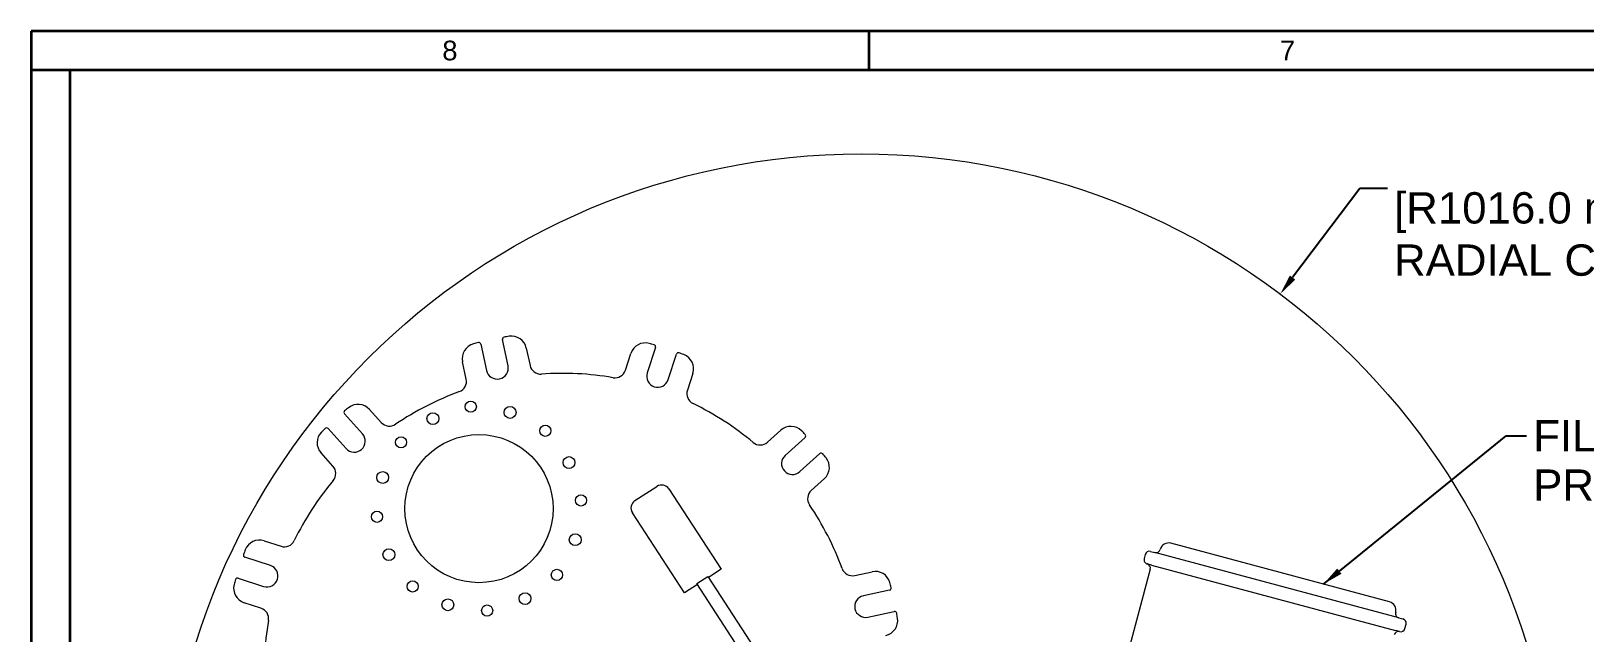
# Model space of a CAD drawing. Header units: inches. Extents: x 15 to 402, y 6 to 258.
# Drawn here: x 15 to 104.2, y 223.4 to 258 of the extents above; entities that cross this region are included whole.
import ezdxf

# ---------------------------------------------------------------- set-up
doc = ezdxf.new("R2010")
doc.units = ezdxf.units.IN
doc.header["$LTSCALE"] = 12
doc.header["$MEASUREMENT"] = 0
doc.layers.get('0').update_dxf_attribs({"lineweight": 25})
for name, color, linetype, lineweight in [('Border', 7, 'Continuous', 35), ('Dimension (ANSI)', 7, 'Continuous', 25), ('Symbol (ANSI)', 7, 'Continuous', 25), ('Visible', 7, 'Continuous', 18)]:
    doc.layers.add(name, color=color, linetype=linetype, lineweight=lineweight)
doc.styles.add('MEMCOR Medium', font='arial.ttf')
doc.styles.add('Standard A-B-C', font='arial.ttf')
doc.dimstyles.new('Default (ANSI)', dxfattribs={"dimscale": 12, "dimtxt": 0.15, "dimasz": 0.098425, "dimexe": 0.125, "dimexo": 0.0625, "dimgap": 0.031496, "dimtad": 0, "dimtih": 1, "dimtoh": 1, "dimdec": 4, "dimrnd": 1e-08, "dimzin": 3, "dimdsep": 46, "dimlunit": 5, "dimtxsty": 'MEMCOR Medium', "dimcen": 0.09, "dimdle": 0.393701, "dimclrd": 256, "dimclre": 256, "dimclrt": 256, "dimadec": 0, "dimazin": 1, "dimtfac": 0.8, "dimtofl": 0, "dimtmove": 0, "dimatfit": 3, "dimfxl": 1, "dimfrac": 1, "dimtolj": 1, "dimtzin": 4, "dimlwd": -1, "dimlwe": -1, "dimarcsym": 0})
doc.dimstyles.new('Default (ANSI)$7', dxfattribs={"dimscale": 12, "dimtxt": 0.15, "dimasz": 0.098425, "dimexe": 0.125, "dimexo": 0.0625, "dimgap": 0.031496, "dimtad": 0, "dimtih": 1, "dimtoh": 1, "dimdec": 4, "dimrnd": 1e-08, "dimzin": 3, "dimdsep": 46, "dimlunit": 5, "dimtxsty": 'MEMCOR Medium', "dimcen": 0.09, "dimdle": 0.393701, "dimclrd": 256, "dimclre": 256, "dimclrt": 256, "dimadec": 0, "dimazin": 1, "dimtfac": 0.8, "dimtofl": 0, "dimtmove": 0, "dimatfit": 3, "dimfxl": 1, "dimfrac": 1, "dimtolj": 1, "dimtzin": 4, "dimlwd": -1, "dimlwe": -1, "dimarcsym": 0})

# ---------------------------------------------------------------- blocks, each defined once
blk = doc.blocks.new('Borders 22x34_D')
at = {"layer": 'Border'}
for p, q in [((33.5, 21.5), (1.25, 21.5)), ((1.25, 21.5), (1.25, 0.5)), ((5.2578, 21.5), (5.2578, 21.3125)), ((33.3125, 21.3125), (1.25, 21.3125)), ((1.4375, 0.5), (1.4375, 21.3125))]:
    blk.add_line(p, q, dxfattribs=at)
at = {"layer": 'Border', "char_height": 0.094, "attachment_point": 5, "style": 'Standard A-B-C'}
for s, insert in [('\\fArial|b0|i0;{\\H0.0940;8}', (3.2539, 21.4062)), ('\\fArial|b0|i0;{\\H0.0940;7}', (7.2617, 21.4069))]:
    blk.add_mtext(s, dxfattribs=dict(at, insert=insert))
blk = doc.blocks.new('*D25')
at = {"layer": 'Defpoints', "color": 0, "transparency": 16777216}
for p in [(86.719, 242.894), (62.656, 210.942)]:
    blk.add_point(p, dxfattribs=at)
at = {"layer": 'Dimension (ANSI)', "transparency": 16777216}
for p, q in [((91.29, 248.964), (87.429, 243.838)), ((92.877, 248.964), (91.29, 248.964))]:
    blk.add_line(p, q, dxfattribs=at)
blk.add_solid([(87.272, 243.956), (87.587, 243.719), (86.719, 242.894)], dxfattribs=at)
at = {"layer": 'Dimension (ANSI)', "transparency": 16777216, "char_height": 1.8, "attachment_point": 4, "style": 'MEMCOR Medium'}
for s, insert in [('\\A1; \\fArial|b0|i0;R40 in', (108.755, 250.261)), ('\\A1;[R1016.0 mm]{\\P\\fArial|b0|i0;RADIAL CLEARANCE REQUIRED}', (93.255, 246.096))]:
    blk.add_mtext(s, dxfattribs=dict(at, insert=insert))

msp = doc.modelspace()

# ---------------------------------------------------------------- linework, layer by layer
at = {"layer": 'Visible'}
for p, q in [((40.8282, 240.01137), (41.15075, 238.50504)), ((42.38282, 238.76886), (42.06028, 240.27519)), ((43.43241, 239.78937), (43.64599, 238.79192)), ((49.12283, 238.51314), (49.43659, 239.48375)), ((50.85096, 239.82773), (50.37713, 238.36194)), ((51.57604, 237.97438), (52.04987, 239.44017)), ((39.98889, 238.00884), (39.77531, 239.00629)), ((52.99527, 238.33337), (52.68151, 237.36276)), ((34.02402, 234.8603), (32.99152, 236.00354)), ((34.42273, 236.26888), (35.10643, 235.51185)), ((32.05642, 235.15903), (33.08892, 234.01579)), ((57.28519, 234.38291), (58.04223, 235.06661)), ((59.4391, 234.65731), (58.29585, 233.62482)), ((32.33083, 233.00513), (31.64713, 233.76216)), ((59.14036, 232.68972), (60.28361, 233.72222)), ((60.54895, 232.29101), (59.79191, 231.60731)), ((49.67148, 231.02243), (50.92892, 231.84027)), ((49.67148, 231.02243), (50.92892, 231.84027)), ((51.62068, 231.69373), (54.61942, 227.08315)), ((51.62068, 231.69373), (54.61942, 227.08315)), ((52.5237, 225.72008), (49.52495, 230.33067)), ((52.5237, 225.72008), (49.52495, 230.33067)), ((28.38037, 228.71521), (29.35098, 228.40145)), ((92.9955, 225.20973), (80.43847, 228.57437)), ((28.73936, 227.29598), (27.27357, 227.76981)), ((78.97224, 227.93197), (78.90754, 227.69049)), ((79.27843, 228.10875), (79.51991, 228.04404)), ((93.52583, 224.29117), (79.51991, 228.04404)), ((53.21904, 226.25583), (53.84775, 226.66475)), ((53.84775, 226.66475), (62.43412, 213.46318)), ((54.61942, 227.08315), (53.88592, 226.60607)), ((54.61942, 227.08315), (53.88592, 226.60607)), ((62.2889, 226.72484), (63.28635, 226.93842)), ((79.26109, 227.07812), (77.57877, 220.7996)), ((79.32579, 227.3196), (79.08431, 227.3843)), ((79.32579, 227.3196), (93.33172, 223.56672)), ((26.88601, 226.5709), (28.3518, 226.09706)), ((53.2572, 226.19715), (52.5237, 225.72008)), ((53.2572, 226.19715), (52.5237, 225.72008)), ((61.6646, 213.27074), (53.21904, 226.25583)), ((64.29144, 225.88553), (62.78511, 225.56299)), ((28.2006, 224.84276), (27.22998, 225.15652)), ((63.04893, 224.33091), (64.55526, 224.65346)), ((93.52583, 224.29117), (93.76731, 224.22646)), ((93.5732, 223.50202), (93.33172, 223.56672)), ((93.87939, 223.6788), (93.94409, 223.92028))]:
    msp.add_line(p, q, dxfattribs=at)
for centre, radius in [((62.65597, 210.94167), 40), ((40.24624, 236.42145), 0.321), ((42.50209, 236.09084), 0.3405), ((38.07182, 235.73543), 0.3405), ((36.24281, 234.37402), 0.321), ((40.71595, 230.56523), 4.255), ((44.52474, 235.03838), 0.321), ((45.88615, 233.20937), 0.3405), ((35.19039, 232.3515), 0.3405), ((46.57217, 231.03495), 0.321), ((34.85974, 230.09552), 0.321), ((46.24147, 228.77906), 0.3405), ((35.54576, 227.9211), 0.3405), ((45.1891, 226.75645), 0.321), ((36.90717, 226.09209), 0.321), ((43.36009, 225.39504), 0.3405), ((38.92978, 225.03972), 0.3405), ((41.18567, 224.70902), 0.321)]:
    msp.add_circle(centre, radius, dxfattribs=at)
for centre, radius, start, end in [((40.62603, 239.18845), 0.87, 105.1646417, 192.086051), ((45.4969, 221.21684), 19.49, 104.3050794, 105.1646417), ((40.71086, 239.98625), 0.12, 12.086051, 104.3050794), ((42.17762, 240.30032), 0.12, 99.8670227, 192.086051), ((45.4969, 221.21684), 19.49, 99.0074604, 99.8670227), ((42.5817, 239.60721), 0.87, 12.086051, 99.0074604), ((50.26441, 239.21615), 0.87, 75.1646417, 162.086051), ((45.4969, 221.21684), 19.49, 74.3050794, 75.1646417), ((50.73678, 239.86464), 0.12, 342.086051, 74.3050794), ((52.16406, 239.40326), 0.12, 69.8670227, 162.086051), ((45.4969, 221.21684), 19.49, 69.0074604, 69.8670227), ((52.16745, 238.60097), 0.87, 342.086051, 69.0074604), ((41.76679, 238.63695), 0.63, 192.086051, 12.086051), ((44.26203, 238.92383), 0.63, 192.086051, 273.9893013), ((45.4969, 221.21684), 17.12, 80.1828008, 93.9893013), ((48.52337, 238.70692), 0.63, 260.1828008, 342.086051), ((50.97658, 238.16816), 0.63, 162.086051, 342.0860498), ((39.37286, 237.87693), 0.63, 290.1828008, 12.086051), ((53.28097, 237.16898), 0.63, 162.086051, 243.9893013), ((33.77707, 235.68577), 0.87, 42.086051, 129.0074604), ((45.4969, 221.21684), 17.12, 110.1828008, 123.9893013), ((45.4969, 221.21684), 17.12, 50.1828008, 63.9893013), ((33.08057, 236.08397), 0.12, 129.8670227, 222.086051), ((45.4969, 221.21684), 19.49, 129.0074604, 129.8670227), ((32.29279, 234.34528), 0.87, 135.1646417, 222.086051), ((45.4969, 221.21684), 19.49, 134.3050794, 135.1646417), ((31.96737, 235.07861), 0.12, 42.086051, 134.3050794), ((33.55647, 234.43804), 0.63, 222.086051, 42.086051), ((35.57397, 235.93411), 0.63, 222.086051, 303.9893013), ((58.62534, 234.42094), 0.87, 45.1646417, 132.086051), ((45.4969, 221.21684), 19.49, 44.3050794, 45.1646417), ((59.35867, 234.74637), 0.12, 312.086051, 44.3050794), ((56.86294, 234.85046), 0.63, 230.1828008, 312.086051), ((60.36404, 233.63316), 0.12, 39.8670227, 132.086051), ((31.86328, 232.58288), 0.63, 320.1828008, 42.086051), ((58.71811, 233.15727), 0.63, 132.086051, 312.086051), ((45.4969, 221.21684), 19.49, 39.0074604, 39.8670227), ((59.96583, 232.93667), 0.87, 312.086051, 39.0074604), ((45.4969, 221.21684), 17.12, 140.1828008, 153.9893013), ((51.20153, 231.42112), 0.5, 33.0401549, 123.0401549), ((51.20153, 231.42112), 0.5, 33.0401549, 123.0401549), ((60.21417, 231.13976), 0.63, 132.086051, 213.9893013), ((49.9441, 230.60328), 0.5, 123.0401549, 213.0401549), ((49.9441, 230.60328), 0.5, 123.0401549, 213.0401549), ((45.4969, 221.21684), 17.12, 20.1828008, 33.9893013), ((28.11276, 227.88738), 0.87, 72.086051, 159.0074604), ((29.54476, 229.0009), 0.63, 252.086051, 333.9893013), ((80.30906, 228.09141), 0.5, 75, 165), ((27.31048, 227.88399), 0.12, 159.8670227, 252.086051), ((45.4969, 221.21684), 19.49, 159.0074604, 159.8670227), ((79.14902, 227.62579), 0.25, 165, 255), ((79.21372, 227.86727), 0.25, 75, 165), ((79.58461, 228.28553), 0.25, 255, 345), ((28.54558, 226.69652), 0.63, 252.086051, 72.086051), ((62.15699, 227.34088), 0.63, 200.1828008, 282.086051), ((63.46852, 226.08771), 0.87, 15.1646417, 102.086051), ((79.01961, 227.14282), 0.25, 345, 75), ((27.49759, 225.98434), 0.87, 165.1646417, 252.086051), ((45.4969, 221.21684), 19.49, 164.3050794, 165.1646417), ((26.8491, 226.45671), 0.12, 72.086051, 164.3050794), ((64.26631, 226.00287), 0.12, 282.086051, 14.3050794), ((45.4969, 221.21684), 19.49, 14.3050794, 15.1646417), ((28.00682, 224.24331), 0.63, 350.1828008, 72.086051), ((62.91702, 224.94695), 0.63, 102.086051, 282.086051), ((92.86609, 224.72676), 0.5, 345, 75), ((45.4969, 221.21684), 17.12, 170.1828008, 183.9893013), ((63.88728, 224.13204), 0.87, 282.086051, 9.0074604), ((64.58038, 224.53612), 0.12, 9.8670227, 102.086051), ((45.4969, 221.21684), 19.49, 9.0074604, 9.8670227), ((93.59054, 224.53265), 0.25, 165, 255), ((93.70261, 223.98498), 0.25, 345, 75), ((93.5085, 223.26054), 0.25, 75, 165), ((93.6379, 223.7435), 0.25, 255, 345)]:
    msp.add_arc(centre, radius, start, end, dxfattribs=at)

# ---------------------------------------------------------------- block references
at = {"xscale": 12, "yscale": 12, "zscale": 12}
msp.add_blockref('Borders 22x34_D', (0, 0), dxfattribs=at)

# ---------------------------------------------------------------- texts
at = {"layer": 'Symbol (ANSI)', "insert": (101.24643, 235.64843), "char_height": 1.8000001, "width": 18.5858246, "attachment_point": 1, "line_spacing_factor": 0.944221, "style": 'MEMCOR Medium'}
msp.add_mtext('\\fArial|b0|i0;FILTER\\P\\fArial|b0|i0;PROGRAMMER', dxfattribs=at)

# ---------------------------------------------------------------- dimensions: what is measured, and where the dimension line sits
at = {"layer": 'Dimension (ANSI)'}
dim = msp.add_radius_dim(center=(62.65597, 210.94167), mpoint=(86.71897, 242.89433), text=' \\fArial|b0|i0;<> in\\X[R1016.0 mm]{\\P\\fArial|b0|i0;RADIAL CLEARANCE REQUIRED}', dimstyle='Default (ANSI)', override={"dimgap": 0.031496, "dimdec": 4, "dimlfac": 1, "dimpost": '', "dimcen": 0, "dimtol": 0, "dimlim": 0, "dimtp": 0, "dimtm": 0, "dimtdec": 2}, dxfattribs=at)
dim.commit()
dim.dimension.update_dxf_attribs({"geometry": '*D25', "text_midpoint": (112.65178, 248.96373), "dimtype": 164})

# ---------------------------------------------------------------- leaders
at = {"layer": 'Symbol (ANSI)', "annotation_type": 0, "has_hookline": 1, "hookline_direction": 0, "text_width": 18.35484}
msp.add_leader([(89.19814, 226.22723), (99.68737, 234.74843), (100.86847, 234.74843)], dimstyle='Default (ANSI)$7', override={"dimtad": 0}, dxfattribs=at)

doc.saveas('drawing.dxf')
